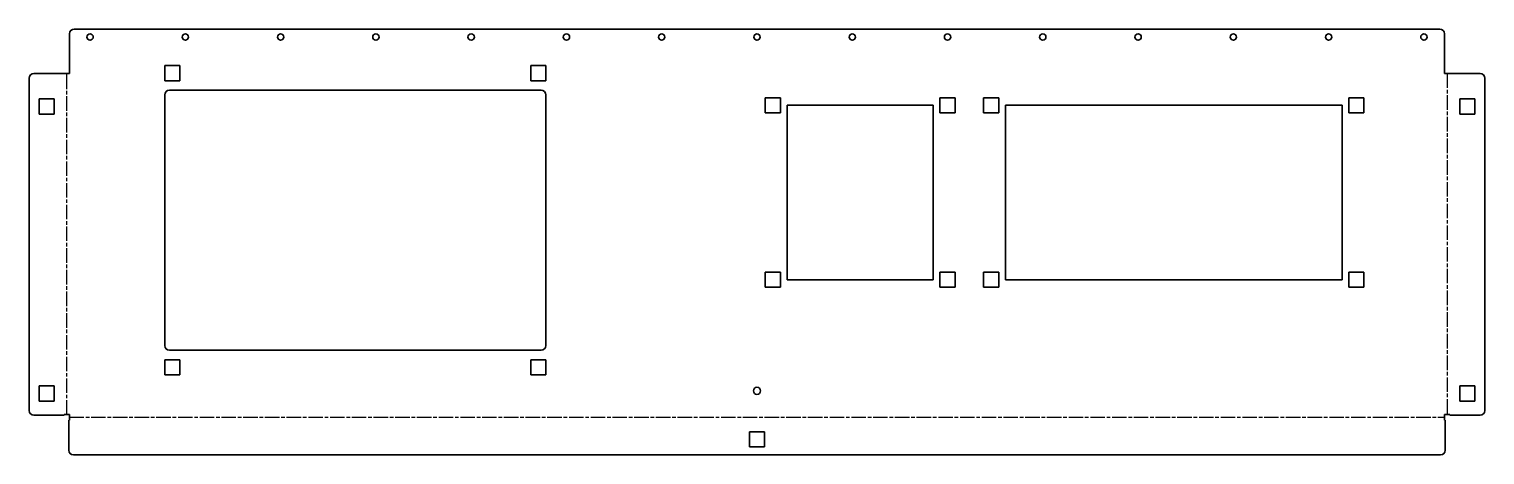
# Model space of a CAD drawing. Header units: inches. Extents: x 0 to 917, y 0 to 268.
import ezdxf

# ---------------------------------------------------------------- set-up
doc = ezdxf.new("R2010")
doc.units = ezdxf.units.IN
doc.header["$MEASUREMENT"] = 0
doc.linetypes.add('Chain', pattern=[13.68, 9.12, -1.14, 2.28, -1.14])
doc.layers.add('Bend Centerline (ANSI)', color=7, linetype='Chain', lineweight=25)
doc.layers.add('Visible (ANSI)', color=7, linetype='Continuous', lineweight=35)

# ---------------------------------------------------------------- blocks, each defined once
blk = doc.blocks.new('3DOF250-V003-CETF001_Chapa Tapa Frontal_3DOF250-V003-CETF001 (Desplegada)')
at = {"layer": 'Bend Centerline (ANSI)'}
for p, q in [((-434.7, -108.8), (-434.7, 106.2)), ((434.7, 106.2), (434.7, -108.8)), ((-433, -110.5), (433, -110.5))]:
    blk.add_line(p, q, dxfattribs=at)
at = {"layer": 'Visible (ANSI)'}
for p, q in [((-433, 131.2), (-433, 106.2)), ((430, 134.2), (-430, 134.2)), ((433, 106.2), (433, 131.2)), ((-373, 101.67), (-373, 111.2)), ((-373, 111.2), (-363.48, 111.2)), ((-363.48, 111.2), (-363.48, 101.67)), ((-142.53, 101.67), (-142.53, 111.2)), ((-142.53, 111.2), (-133, 111.2)), ((-133, 111.2), (-133, 101.67)), ((-458.39, -106.24), (-458.39, 103.2)), ((-433, 106.2), (-455.39, 106.2)), ((-363.48, 101.67), (-373, 101.67)), ((-133, 101.67), (-142.53, 101.67)), ((455.39, 106.2), (433, 106.2)), ((458.39, 103.2), (458.39, -106.24)), ((-373, -65.28), (-373, 92.67)), ((-370, 95.67), (-136, 95.67)), ((-133, 92.67), (-133, -65.28)), ((-452.16, 90.2), (-442.63, 90.2)), ((-452.16, 80.67), (-452.16, 90.2)), ((-442.63, 90.2), (-442.63, 80.67)), ((5.24, 90.96), (14.76, 90.96)), ((5.24, 81.43), (5.24, 90.96)), ((14.76, 90.96), (14.76, 81.43)), ((19, -23.8), (19, 86.2)), ((19, 86.2), (111, 86.2)), ((111, 86.2), (111, -23.8)), ((115.24, 90.96), (124.76, 90.96)), ((115.24, 81.43), (115.24, 90.96)), ((124.76, 90.96), (124.76, 81.43)), ((142.74, 90.96), (152.26, 90.96)), ((142.74, 81.43), (142.74, 90.96)), ((152.26, 90.96), (152.26, 81.43)), ((156.5, -23.8), (156.5, 86.2)), ((156.5, 86.2), (368.5, 86.2)), ((368.5, 86.2), (368.5, -23.8)), ((372.74, 90.96), (382.26, 90.96)), ((372.74, 81.43), (372.74, 90.96)), ((382.26, 90.96), (382.26, 81.43)), ((442.63, 80.67), (442.63, 90.2)), ((442.63, 90.2), (452.16, 90.2)), ((452.16, 90.2), (452.16, 80.67)), ((-442.63, 80.67), (-452.16, 80.67)), ((14.76, 81.43), (5.24, 81.43)), ((124.76, 81.43), (115.24, 81.43)), ((152.26, 81.43), (142.74, 81.43)), ((382.26, 81.43), (372.74, 81.43)), ((452.16, 80.67), (442.63, 80.67)), ((5.24, -19.04), (14.76, -19.04)), ((5.24, -28.57), (5.24, -19.04)), ((14.76, -19.04), (14.76, -28.57)), ((111, -23.8), (19, -23.8)), ((115.24, -19.04), (124.76, -19.04)), ((115.24, -28.57), (115.24, -19.04)), ((124.76, -19.04), (124.76, -28.57)), ((142.74, -19.04), (152.26, -19.04)), ((142.74, -28.57), (142.74, -19.04)), ((152.26, -19.04), (152.26, -28.57)), ((368.5, -23.8), (156.5, -23.8)), ((372.74, -19.04), (382.26, -19.04)), ((372.74, -28.57), (372.74, -19.04)), ((382.26, -19.04), (382.26, -28.57)), ((14.76, -28.57), (5.24, -28.57)), ((124.76, -28.57), (115.24, -28.57)), ((152.26, -28.57), (142.74, -28.57)), ((382.26, -28.57), (372.74, -28.57)), ((-136, -68.28), (-370, -68.28)), ((-373, -83.8), (-373, -74.28)), ((-373, -74.28), (-363.48, -74.28)), ((-363.48, -74.28), (-363.48, -83.8)), ((-142.53, -83.8), (-142.53, -74.28)), ((-142.53, -74.28), (-133, -74.28)), ((-133, -74.28), (-133, -83.8)), ((-452.16, -90.72), (-442.63, -90.72)), ((-452.16, -100.24), (-452.16, -90.72)), ((-442.63, -90.72), (-442.63, -100.24)), ((-363.48, -83.8), (-373, -83.8)), ((-133, -83.8), (-142.53, -83.8)), ((442.63, -100.24), (442.63, -90.72)), ((442.63, -90.72), (452.16, -90.72)), ((452.16, -90.72), (452.16, -100.24)), ((-442.63, -100.24), (-452.16, -100.24)), ((452.16, -100.24), (442.63, -100.24)), ((-436.39, -109.24), (-455.39, -109.24)), ((-433, -108.8), (-436.39, -108.8)), ((-436.39, -108.8), (-436.39, -109.24)), ((-433, -112.2), (-433, -108.8)), ((433, -108.8), (433, -112.2)), ((436.39, -108.8), (433, -108.8)), ((436.39, -109.24), (436.39, -108.8)), ((455.39, -109.24), (436.39, -109.24)), ((-433.44, -112.2), (-433, -112.2)), ((-433.44, -131.2), (-433.44, -112.2)), ((433, -112.2), (433.44, -112.2)), ((433.44, -112.2), (433.44, -131.2)), ((-4.76, -129.2), (-4.76, -119.67)), ((-4.76, -119.67), (4.76, -119.67)), ((4.76, -119.67), (4.76, -129.2)), ((430.44, -134.2), (-430.44, -134.2)), ((4.76, -129.2), (-4.76, -129.2))]:
    blk.add_line(p, q, dxfattribs=at)
for centre, radius in [((-420, 129.2), 2), ((-360, 129.2), 2), ((-300, 129.2), 2), ((-240, 129.2), 2), ((-180, 129.2), 2), ((-120, 129.2), 2), ((-60, 129.2), 2), ((0, 129.2), 2), ((60, 129.2), 2), ((120, 129.2), 2), ((180, 129.2), 2), ((240, 129.2), 2), ((300, 129.2), 2), ((360, 129.2), 2), ((420, 129.2), 2), ((0, -93.8), 2.25)]:
    blk.add_circle(centre, radius, dxfattribs=at)
at = {"layer": 'Visible (ANSI)', "extrusion": (0, 0, -1)}
for centre, start, end in [((430, 131.2), 0, 90), ((-430, 131.2), 90, 180), ((455.39, 103.2), 0, 90), ((-455.39, 103.2), 90, 180), ((455.39, -106.24), 270, 360), ((-455.39, -106.24), 180, 270), ((430.44, -131.2), 270, 0), ((-430.44, -131.2), 180, 270)]:
    blk.add_arc(centre, 3, start, end, dxfattribs=at)
at = {"layer": 'Visible (ANSI)'}
for centre, start, end in [((-370, 92.67), 90, 180), ((-136, 92.67), 0, 90), ((-370, -65.28), 180, 270), ((-136, -65.28), 270, 0)]:
    blk.add_arc(centre, 3, start, end, dxfattribs=at)

msp = doc.modelspace()

# ---------------------------------------------------------------- block references
msp.add_blockref('3DOF250-V003-CETF001_Chapa Tapa Frontal_3DOF250-V003-CETF001 (Desplegada)', (458.39, 134.2))

doc.saveas('drawing.dxf')
